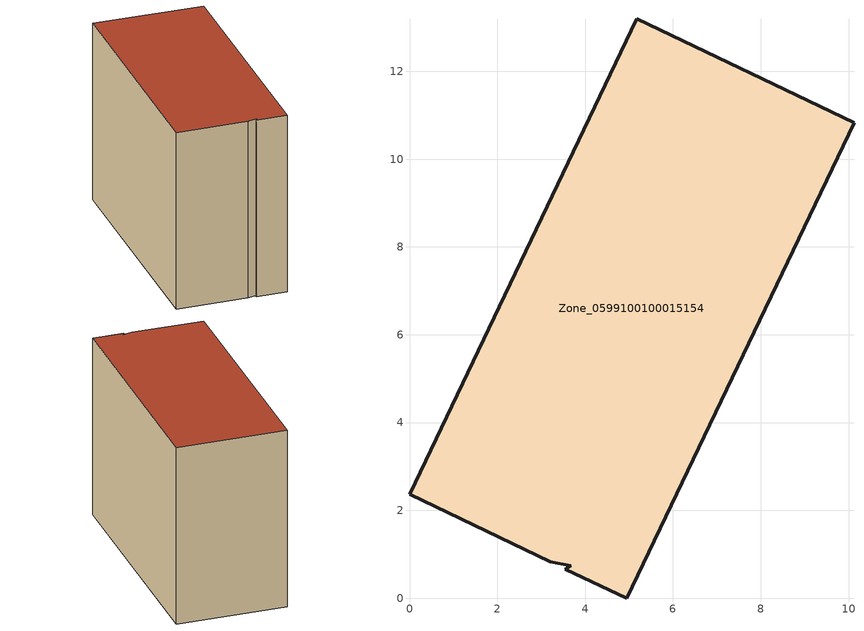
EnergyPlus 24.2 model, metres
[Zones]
Zone_0599100100015154
 floor ground (C_G): 4.94,0 3.55,0.67 3.67,0.74 3.21,0.83 0,2.36 5.18,13.2 10.12,10.83 z0
 wall outside (C_F): 3.21,0.83 3.67,0.74 3.55,0.67 4.94,0 10.12,10.83 5.18,13.2 0,2.36 3.21,0.83 z0:9.2
 roof outside (C_R): 3.55,0.67 4.94,0 10.12,10.83 5.18,13.2 0,2.36 3.21,0.83 3.67,0.74 z9.2
[BUILDING]
Pand.0599100100015154: North Axis=0; Terrain=City; Loads Convergence Tolerance Value=0.04; Temperature Convergence Tolerance Value=0.4; Solar Distribution=FullExterior; Maximum Number of Warmup Days=25; Minimum Number of Warmup Days=1
[Site:Location]
Rotterdam.The.Hague.AP_ZH_NLD Design_Conditions: Latitude=51.96; Longitude=4.45; Time Zone=1; Elevation=-4.5
[SITE:GROUNDTEMPERATURE:BUILDINGSURFACE]
18, 18, 18, 18, 18, 18, 18, 18, 18, 18, 18, 18
[MATERIAL] Thermal Absorptance=0.9; Solar Absorptance=0.7; Visible Absorptance=0.7
Name | Roughness | Thickness | Conductivity | Density | Specific Heat
G.TI.2015-2018 | MediumSmooth | 0.15 | 0.0428571 | 540 | 1210
F.TI.2015-2018 | Rough | 0.3 | 0.0666667 | 1920 | 840
R.TI.2015-2018 | MediumRough | 0.2 | 0.0333333 | 1500 | 1000
[CONSTRUCTION]
C_G: G.TI.2015-2018
C_F: F.TI.2015-2018
C_R: R.TI.2015-2018
[ZONE]
Zone_0599100100015154: Type=1; Multiplier=1; Ceiling Height=Autocalculate; Volume=Autocalculate; Floor Area=autocalculate; Part of Total Floor Area=Yes
[ZONEINFILTRATION:DESIGNFLOWRATE]
Infil_Zone_0599100100015154: Zone or ZoneList or Space or SpaceList=Zone_0599100100015154; Schedule=AlwaysOn; Design Flow Rate Calculation Method=Flow/Area; Flow Rate per Floor Area=0.0015; Constant Term Coefficient=1; Temperature Term Coefficient=0; Velocity Term Coefficient=0; Velocity Squared Term Coefficient=0
[HVACTEMPLATE:ZONE:IDEALLOADSAIRSYSTEM]
Zone_0599100100015154: Maximum Heating Supply Air Temperature=50; Minimum Cooling Supply Air Temperature=13; Maximum Heating Supply Air Humidity Ratio=0.0156; Minimum Cooling Supply Air Humidity Ratio=0.0077; Heating Limit=NoLimit; Cooling Limit=NoLimit; Dehumidification Control Type=ConstantSensibleHeatRatio; Cooling Sensible Heat Ratio=0.7; Dehumidification Setpoint=60; Humidification Control Type=None; Humidification Setpoint=30; Outdoor Air Method=None; Outdoor Air Flow Rate per Person=0.00944; Outdoor Air Flow Rate per Zone Floor Area=0; Outdoor Air Flow Rate per Zone=0; Demand Controlled Ventilation Type=None; Outdoor Air Economizer Type=NoEconomizer; Heat Recovery Type=None; Sensible Heat Recovery Effectiveness=0.7; Latent Heat Recovery Effectiveness=0.65
[ZONECONTROL:THERMOSTAT]
ThermostatControl_Zone_0599100100015154: Zone or ZoneList=Zone_0599100100015154; Control Type Schedule=DualSetpointControlType; Control 1=Thermostat_Zone_0599100100015154; Temperature Difference Between Cutout And Setpoint=0
[THERMOSTATSETPOINT:DUALSETPOINT]
Thermostat_Zone_0599100100015154: Heating Setpoint Temperature Schedule=HeatingSetpoint_Zone_0599100100015154; Cooling Setpoint Temperature Schedule=CoolingSetpoint_Zone_0599100100015154
[SCHEDULE:COMPACT]
HeatingSetpoint_Zone_0599100100015154: Through: 12/31, For: AllDays, Until: 24:00, 21
CoolingSetpoint_Zone_0599100100015154: Through: 12/31, For: AllDays, Until: 24:00, 24
DualSetpointControlType: Through: 12/31, For: AllDays, Until: 24:00, 4
AlwaysOn: Through: 12/31, For: AllDays, Until: 24:00, 1
